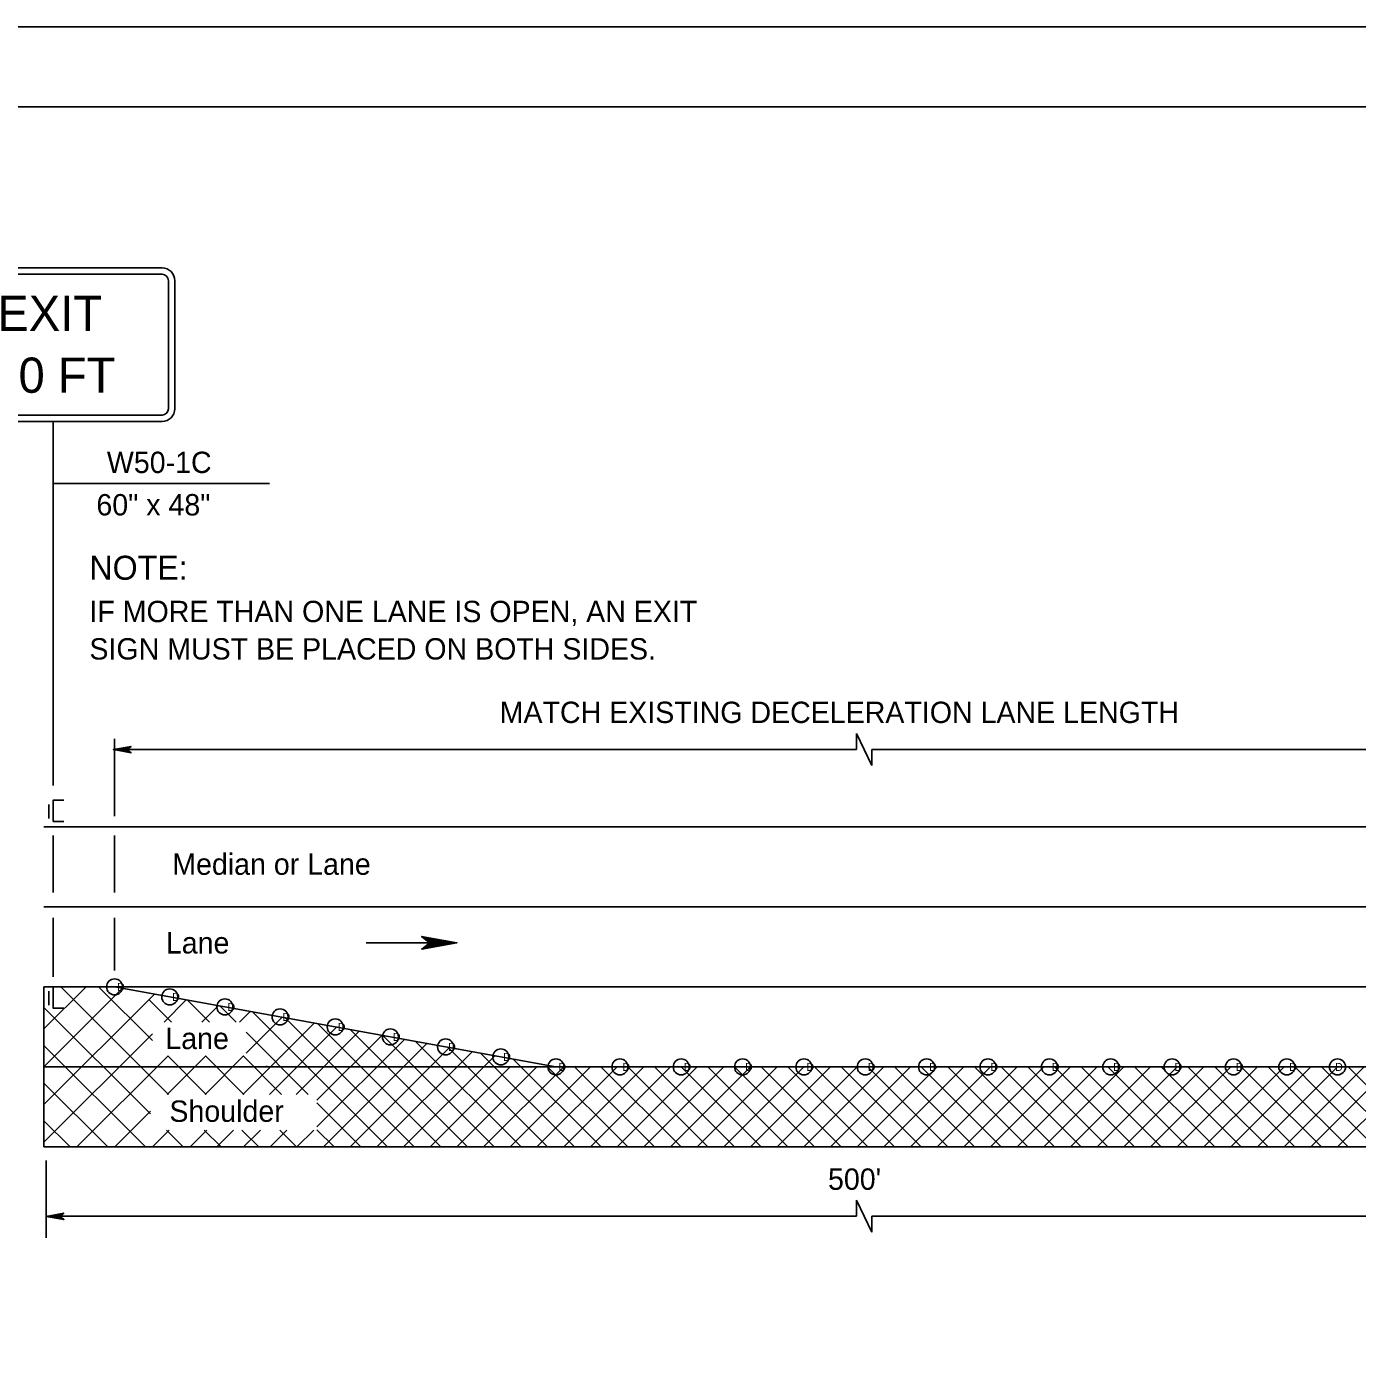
# Model space of a CAD drawing. Extents: x 499945 to 500993, y 499985 to 500645.
# Drawn here: x 500074.2 to 500323.4, y 500394.5 to 500645 of the extents above; entities that cross this region are included whole.
import ezdxf

# ---------------------------------------------------------------- set-up
doc = ezdxf.new("R2010")
doc.units = 0
for name, color, linetype in [('1', 7, 'Continuous'), ('24', 7, 'Continuous'), ('41', 7, 'Continuous'), ('5', 7, 'Continuous'), ('56', 7, 'Continuous'), ('60', 7, 'Continuous')]:
    doc.layers.add(name, color=color, linetype=linetype)

msp = doc.modelspace()

# ---------------------------------------------------------------- linework, layer by layer
at = {"layer": '1'}
for p, q in [((500993, 500645), (499944.83, 500645)), ((500990, 500630), (500000, 500630)), ((500079.19, 500502.86), (500079.19, 500571.06)), ((500090.68, 500497.13), (500090.68, 500511.63)), ((500229.62, 500509.63), (500229.62, 500512.63)), ((500229.62, 500512.63), (500231.06, 500509.63)), ((500231.06, 500509.63), (500232.5, 500506.63)), ((500232.5, 500506.63), (500232.5, 500509.63)), ((500077.46, 500495.15), (500813.85, 500495.15)), ((500079.19, 500482.83), (500079.19, 500493.52)), ((500090.68, 500482.83), (500090.68, 500493.52)), ((500077.46, 500480.16), (500813.85, 500480.16)), ((500079.19, 500467.02), (500079.19, 500478.09)), ((500090.68, 500468.24), (500090.68, 500478.09)), ((500077.46, 500457.28), (500085.35, 500465.17)), ((500077.46, 500465.17), (500090.68, 500465.17)), ((500077.46, 500465.17), (500077.46, 500435.19)), ((500077.46, 500465.17), (500813.85, 500465.17)), ((500077.46, 500450.21), (500092.15, 500464.9)), ((500077.46, 500443.15), (500098.13, 500463.82)), ((500100.77, 500445.04), (500080.64, 500465.17)), ((500097.76, 500455.12), (500087.7, 500465.17)), ((500090.68, 500465.17), (500090.68, 500465.17)), ((500090.68, 500465.17), (500090.68, 500465.17)), ((500101.01, 500463.29), (500101.01, 500463.29)), ((500101.01, 500463.29), (500101.01, 500463.29)), ((500097.38, 500441.37), (500077.46, 500461.28)), ((500101.37, 500458.57), (500097.12, 500462.82)), ((500099.95, 500458.57), (500104.11, 500462.73)), ((500108.44, 500458.57), (500104.31, 500462.7)), ((500107.01, 500458.57), (500110.09, 500461.65)), ((500113.43, 500458.57), (500110.41, 500461.59)), ((500111.34, 500461.42), (500111.34, 500461.42)), ((500111.34, 500461.42), (500111.34, 500461.42)), ((500114.08, 500458.57), (500116.07, 500460.56)), ((500114.68, 500445.04), (500128.04, 500458.39)), ((500115.32, 500452.74), (500122.06, 500459.48)), ((500141.81, 500435.19), (500116.51, 500460.48)), ((500121.68, 500459.55), (500121.68, 500459.55)), ((500121.68, 500459.55), (500121.68, 500459.55)), ((500146.8, 500435.19), (500122.62, 500459.38)), ((500151.8, 500435.19), (500128.72, 500458.27)), ((500077.46, 500436.08), (500097.76, 500456.38)), ((500126.96, 500445.04), (500115.32, 500456.68)), ((500119.68, 500445.04), (500132.27, 500457.63)), ((500124.68, 500445.04), (500136.5, 500456.86)), ((500128.58, 500443.95), (500140.73, 500456.09)), ((500132.01, 500457.67), (500132.01, 500457.67)), ((500132.01, 500457.67), (500132.01, 500457.67)), ((500156.79, 500435.19), (500134.82, 500457.16)), ((500161.79, 500435.19), (500140.92, 500456.06)), ((500142.34, 500455.8), (500142.34, 500455.8)), ((500142.34, 500455.8), (500142.34, 500455.8)), ((500096.48, 500435.19), (500077.46, 500454.22)), ((500128.58, 500438.96), (500144.95, 500455.33)), ((500129.81, 500435.19), (500149.18, 500454.56)), ((500134.81, 500435.19), (500153.41, 500453.79)), ((500166.79, 500435.19), (500147.03, 500454.95)), ((500152.68, 500453.93), (500152.68, 500453.93)), ((500152.68, 500453.93), (500152.68, 500453.93)), ((500171.78, 500435.19), (500153.13, 500453.84)), ((500083.64, 500435.19), (500100.69, 500452.25)), ((500100.55, 500445.04), (500107.76, 500452.25)), ((500107.83, 500445.04), (500100.63, 500452.25)), ((500107.62, 500445.04), (500114.82, 500452.25)), ((500114.9, 500445.04), (500107.69, 500452.25)), ((500121.96, 500445.04), (500114.76, 500452.25)), ((500139.81, 500435.19), (500157.64, 500453.03)), ((500144.8, 500435.19), (500161.87, 500452.26)), ((500176.78, 500435.19), (500159.23, 500452.74)), ((500163.01, 500452.05), (500163.01, 500452.05)), ((500163.01, 500452.05), (500163.01, 500452.05)), ((500181.78, 500435.19), (500165.33, 500451.63)), ((500077.46, 500450.18), (500400.48, 500450.18)), ((500149.8, 500435.19), (500164.79, 500450.18)), ((500154.8, 500435.19), (500169.78, 500450.18)), ((500159.79, 500435.19), (500174.78, 500450.18)), ((500164.79, 500435.19), (500179.78, 500450.18)), ((500169.78, 500435.19), (500184.77, 500450.18)), ((500186.77, 500435.19), (500171.78, 500450.18)), ((500173.34, 500450.18), (500173.34, 500450.18)), ((500173.34, 500450.18), (500173.34, 500450.18)), ((500174.78, 500435.19), (500189.77, 500450.18)), ((500191.77, 500435.19), (500176.78, 500450.18)), ((500179.78, 500435.19), (500194.77, 500450.18)), ((500196.76, 500435.19), (500181.77, 500450.18)), ((500184.77, 500435.19), (500199.76, 500450.18)), ((500201.76, 500435.19), (500186.77, 500450.18)), ((500189.77, 500435.19), (500204.76, 500450.18)), ((500206.76, 500435.19), (500191.77, 500450.18)), ((500194.77, 500435.19), (500209.75, 500450.18)), ((500211.75, 500435.19), (500196.77, 500450.18)), ((500199.76, 500435.19), (500214.75, 500450.18)), ((500216.75, 500435.19), (500201.76, 500450.18)), ((500204.76, 500435.19), (500219.75, 500450.18)), ((500221.74, 500435.19), (500206.76, 500450.18)), ((500209.75, 500435.19), (500224.74, 500450.18)), ((500226.74, 500435.19), (500211.75, 500450.18)), ((500214.75, 500435.19), (500229.74, 500450.18)), ((500231.74, 500435.19), (500216.75, 500450.18)), ((500219.75, 500435.19), (500234.73, 500450.18)), ((500236.73, 500435.19), (500221.74, 500450.18)), ((500224.74, 500435.19), (500239.73, 500450.18)), ((500241.73, 500435.19), (500226.74, 500450.18)), ((500229.74, 500435.19), (500244.73, 500450.18)), ((500246.73, 500435.19), (500231.74, 500450.18)), ((500234.73, 500435.19), (500249.72, 500450.18)), ((500251.72, 500435.19), (500236.73, 500450.18)), ((500239.73, 500435.19), (500254.72, 500450.18)), ((500256.72, 500435.19), (500241.73, 500450.18)), ((500244.73, 500435.19), (500259.72, 500450.18)), ((500261.71, 500435.19), (500246.73, 500450.18)), ((500249.72, 500435.19), (500264.71, 500450.18)), ((500266.71, 500435.19), (500251.72, 500450.18)), ((500254.72, 500435.19), (500269.71, 500450.18)), ((500271.71, 500435.19), (500256.72, 500450.18)), ((500259.72, 500435.19), (500274.7, 500450.18)), ((500276.7, 500435.19), (500261.71, 500450.18)), ((500264.71, 500435.19), (500279.7, 500450.18)), ((500281.7, 500435.19), (500266.71, 500450.18)), ((500269.71, 500435.19), (500284.7, 500450.18)), ((500286.7, 500435.19), (500271.71, 500450.18)), ((500274.7, 500435.19), (500289.69, 500450.18)), ((500291.69, 500435.19), (500276.7, 500450.18)), ((500279.7, 500435.19), (500294.69, 500450.18)), ((500296.69, 500435.19), (500281.7, 500450.18)), ((500284.7, 500435.19), (500299.69, 500450.18)), ((500301.68, 500435.19), (500286.7, 500450.18)), ((500289.69, 500435.19), (500304.68, 500450.18)), ((500299.18, 500442.69), (500291.69, 500450.18)), ((500300.98, 500445.89), (500296.69, 500450.18)), ((500305.61, 500446.26), (500301.68, 500450.18)), ((500305.76, 500446.26), (500309.68, 500450.18)), ((500310.6, 500446.26), (500306.68, 500450.18)), ((500310.75, 500446.26), (500314.67, 500450.18)), ((500315.6, 500446.26), (500311.68, 500450.18)), ((500315.6, 500446.26), (500311.68, 500450.18)), ((500315.75, 500446.26), (500319.67, 500450.18)), ((500320.59, 500446.26), (500316.67, 500450.18)), ((500320.75, 500446.26), (500324.67, 500450.18)), ((500325.59, 500446.26), (500321.67, 500450.18)), ((500089.42, 500435.19), (500077.46, 500447.15)), ((500294.69, 500435.19), (500305.76, 500446.26)), ((500299.69, 500435.19), (500310.75, 500446.26)), ((500311.68, 500435.19), (500300.98, 500445.89)), ((500304.68, 500435.19), (500315.75, 500446.26)), ((500316.67, 500435.19), (500305.61, 500446.26)), ((500309.68, 500435.19), (500320.74, 500446.26)), ((500321.67, 500435.19), (500310.6, 500446.26)), ((500314.67, 500435.19), (500325.74, 500446.26)), ((500326.67, 500435.19), (500315.6, 500446.26)), ((500319.67, 500435.19), (500330.24, 500445.76)), ((500331.66, 500435.19), (500320.59, 500446.26)), ((500136.81, 500435.19), (500128.58, 500443.42)), ((500090.7, 500435.19), (500097.38, 500441.87)), ((500306.68, 500435.19), (500299.18, 500442.69)), ((500082.35, 500435.19), (500077.46, 500440.09)), ((500097.77, 500435.19), (500100.92, 500438.34)), ((500103.55, 500435.19), (500100.4, 500438.34)), ((500104.83, 500435.19), (500107.98, 500438.34)), ((500110.62, 500435.19), (500107.47, 500438.34)), ((500109.83, 500435.19), (500112.98, 500438.34)), ((500117.68, 500435.19), (500114.53, 500438.34)), ((500114.83, 500435.19), (500117.98, 500438.34)), ((500119.82, 500435.19), (500122.97, 500438.34)), ((500124.75, 500435.19), (500121.6, 500438.34)), ((500124.82, 500435.19), (500127.97, 500438.34)), ((500131.81, 500435.19), (500128.58, 500438.42)), ((500077.46, 500435.19), (500431.64, 500435.19)), ((500077.88, 500418.14), (500077.88, 500432.64)), ((500229.62, 500422.2), (500229.62, 500425.19)), ((500229.62, 500425.19), (500231.06, 500422.2)), ((500231.06, 500422.2), (500232.5, 500419.2)), ((500232.5, 500419.2), (500232.5, 500422.2))]:
    msp.add_line(p, q, dxfattribs=at)
at = {"layer": '24'}
msp.add_line((500137.82, 500473.42), (500149.74, 500473.42), dxfattribs=at)
for points in [[(500090.46, 500509.62), (500093.78, 500509.03), (500092.99, 500509.62), (500093.77, 500510.2), (500090.46, 500509.62), (500090.68, 500509.63), (500093.69, 500509.08), (500092.93, 500509.63), (500093.63, 500510.16), (500090.8, 500509.64), (500090.91, 500509.62), (500093.49, 500509.16), (500092.91, 500509.63), (500093.5, 500510.08), (500090.96, 500509.62), (500091.07, 500509.64), (500093.32, 500509.23), (500092.89, 500509.62), (500093.33, 500510.03), (500091.39, 500509.64), (500091.58, 500509.64), (500093.16, 500509.32), (500092.85, 500509.61), (500093.18, 500509.94), (500091.61, 500509.62), (500091.79, 500509.61), (500092.98, 500509.41), (500092.75, 500509.64), (500093, 500509.87), (500091.95, 500509.62), (500092.12, 500509.61), (500092.83, 500509.47), (500092.72, 500509.63), (500092.91, 500509.81), (500092.21, 500509.62), (500092.67, 500509.51), (500092.61, 500509.64), (500092.81, 500509.77), (500092.32, 500509.64), (500092.63, 500509.56), (500092.5, 500509.66), (500092.65, 500509.72), (500092.5, 500509.63), (500092.58, 500509.61)], [(500154.8, 500473.42), (500148.16, 500474.6), (500149.74, 500473.42), (500148.19, 500472.26), (500154.8, 500473.42), (500154.36, 500473.41), (500148.34, 500474.51), (500149.87, 500473.41), (500148.46, 500472.36), (500154.12, 500473.39), (500153.9, 500473.42), (500148.75, 500474.34), (500149.9, 500473.41), (500148.71, 500472.5), (500153.8, 500473.42), (500153.58, 500473.39), (500149.07, 500474.2), (500149.95, 500473.42), (500149.06, 500472.61), (500152.94, 500473.39), (500152.56, 500473.39), (500149.41, 500474.03), (500150.02, 500473.44), (500149.36, 500472.78), (500152.5, 500473.42), (500152.14, 500473.44), (500149.77, 500473.85), (500150.23, 500473.39), (500149.73, 500472.93), (500151.82, 500473.42), (500151.48, 500473.45), (500150.06, 500473.73), (500150.29, 500473.41), (500149.9, 500473.05), (500151.31, 500473.42), (500150.38, 500473.64), (500150.51, 500473.39), (500150.1, 500473.13), (500151.07, 500473.39), (500150.46, 500473.54), (500150.72, 500473.34), (500150.43, 500473.22), (500150.72, 500473.41), (500150.56, 500473.44)], [(500077.85, 500422.19), (500081.18, 500421.6), (500080.38, 500422.19), (500081.16, 500422.77), (500077.85, 500422.19), (500078.08, 500422.2), (500081.09, 500421.65), (500080.32, 500422.2), (500081.03, 500422.72), (500078.19, 500422.21), (500078.31, 500422.19), (500080.88, 500421.73), (500080.31, 500422.2), (500080.9, 500422.65), (500078.36, 500422.19), (500078.47, 500422.21), (500080.72, 500421.8), (500080.28, 500422.19), (500080.73, 500422.6), (500078.79, 500422.21), (500078.98, 500422.21), (500080.55, 500421.88), (500080.25, 500422.18), (500080.58, 500422.51), (500079.01, 500422.19), (500079.19, 500422.18), (500080.37, 500421.98), (500080.14, 500422.21), (500080.39, 500422.43), (500079.35, 500422.19), (500079.52, 500422.17), (500080.23, 500422.04), (500080.11, 500422.2), (500080.31, 500422.37), (500079.6, 500422.19), (500080.07, 500422.08), (500080, 500422.21), (500080.2, 500422.33), (500079.72, 500422.21), (500080.02, 500422.13), (500079.9, 500422.23), (500080.04, 500422.29), (500079.9, 500422.2), (500079.97, 500422.18)]]:
    msp.add_lwpolyline(points, dxfattribs=at)
at = {"layer": '41'}
msp.add_lwpolyline([(499944.83, 500645), (500993, 500645), (500993, 499985), (499944.83, 499985)], close=True, dxfattribs=at)
at = {"layer": '5'}
for p, q in [((500079.19, 500559.44), (500119.7, 500559.44)), ((500090.68, 500509.63), (500229.62, 500509.63)), ((500232.5, 500509.63), (500382.92, 500509.63)), ((500173.34, 500450.18), (500090.68, 500465.17)), ((500119.16, 500450.41), (500119.16, 500450.18)), ((500079.32, 500422.2), (500229.62, 500422.2)), ((500232.5, 500422.2), (500382.92, 500422.2))]:
    msp.add_line(p, q, dxfattribs=at)
at = {"layer": '56'}
for p, q in [((500058.8, 500599.84), (500099.57, 500599.84)), ((500058.8, 500598.64), (500099.57, 500598.64)), ((500100.77, 500573.46), (500100.77, 500597.44)), ((500101.97, 500573.46), (500101.97, 500597.44)), ((500058.8, 500572.26), (500099.57, 500572.26)), ((500058.8, 500571.06), (500099.57, 500571.06)), ((500078.39, 500499.35), (500078.39, 500496.7)), ((500078.39, 500464.38), (500078.39, 500461.73))]:
    msp.add_line(p, q, dxfattribs=at)
for points in [[(500081.19, 500500.14), (500079.19, 500500.14), (500079.19, 500498.14), (500079.19, 500496.15), (500081.19, 500496.15)], [(500081.19, 500465.17), (500079.19, 500465.17), (500079.19, 500463.17), (500079.19, 500461.17), (500081.19, 500461.17)], [(500090.68, 500465.17), (500090.68, 500465.17), (500090.68, 500465.17), (500090.68, 500465.17), (500090.68, 500465.17)], [(500090.68, 500465.17), (500090.68, 500465.17), (500090.68, 500465.17), (500090.68, 500465.17), (500090.68, 500465.17)], [(500101.01, 500463.29), (500101.01, 500463.29), (500101.01, 500463.29), (500101.01, 500463.29), (500101.01, 500463.29)], [(500111.35, 500461.42), (500111.35, 500461.42), (500111.35, 500461.42), (500111.35, 500461.42), (500111.35, 500461.42)], [(500121.68, 500459.55), (500121.68, 500459.55), (500121.68, 500459.55), (500121.68, 500459.55), (500121.68, 500459.55)], [(500132.01, 500457.67), (500132.01, 500457.67), (500132.01, 500457.67), (500132.01, 500457.67), (500132.01, 500457.67)], [(500142.34, 500455.8), (500142.34, 500455.8), (500142.34, 500455.8), (500142.34, 500455.8), (500142.34, 500455.8)], [(500152.68, 500453.93), (500152.68, 500453.93), (500152.68, 500453.93), (500152.68, 500453.93), (500152.68, 500453.93)], [(500163.01, 500452.05), (500163.01, 500452.05), (500163.01, 500452.05), (500163.01, 500452.05), (500163.01, 500452.05)], [(500173.34, 500450.18), (500173.34, 500450.18), (500173.34, 500450.18), (500173.34, 500450.18), (500173.34, 500450.18)], [(500173.34, 500450.18), (500173.34, 500450.18), (500173.34, 500450.18), (500173.34, 500450.18), (500173.34, 500450.18)]]:
    msp.add_lwpolyline(points, dxfattribs=at)
for centre in [(500090.68, 500465.17), (500101.01, 500463.29), (500111.34, 500461.42), (500121.68, 500459.55), (500132.01, 500457.67), (500142.34, 500455.8), (500152.68, 500453.93), (500163.01, 500452.05), (500173.34, 500450.18), (500185.31, 500450.18), (500196.79, 500450.18), (500208.28, 500450.18), (500219.77, 500450.18), (500231.26, 500450.18), (500242.75, 500450.18), (500254.24, 500450.18), (500265.74, 500450.18), (500277.23, 500450.18), (500288.72, 500450.18), (500300.21, 500450.18), (500310.2, 500450.18), (500319.69, 500450.18)]:
    msp.add_circle(centre, 1.5, dxfattribs=at)
for centre, radius, start, end in [((500099.57, 500597.44), 2.4, 0, 90), ((500099.57, 500597.44), 1.2, 0, 90), ((500099.57, 500573.46), 2.4, 270, 0), ((500099.57, 500573.46), 1.2, 270, 0)]:
    msp.add_arc(centre, radius, start, end, dxfattribs=at)
at = {"layer": '60'}
msp.add_line((500079.19, 500571.06), (500079.19, 500571.06), dxfattribs=at)
for centre in [(500090.68, 500465.17), (500101.01, 500463.29), (500111.34, 500461.42), (500121.68, 500459.55), (500132.01, 500457.67), (500142.34, 500455.8), (500152.68, 500453.93), (500163.01, 500452.05), (500173.34, 500450.18), (500185.31, 500450.18), (500196.79, 500450.18), (500208.28, 500450.18), (500219.77, 500450.18), (500231.26, 500450.18), (500242.75, 500450.18), (500254.24, 500450.18), (500265.74, 500450.18), (500277.23, 500450.18), (500288.72, 500450.18), (500300.21, 500450.18), (500310.2, 500450.18), (500319.69, 500450.18)]:
    msp.add_circle(centre, 1.5, dxfattribs=at)

# ---------------------------------------------------------------- texts
at = {"layer": '1'}
for s, height, p in [('EXIT', 6.6, (500068.73, 500588.04)), ('500 FT', 6.6, (500062.88, 500576.44)), ('MATCH EXISTING DECELERATION LANE LENGTH', 4, (500162.8, 500514.59)), ("500'", 4, (500224.28, 500427.16))]:
    msp.add_text(s, height=height, dxfattribs=at).set_placement(p)
at = {"layer": '5'}
for s, height, p in [('W50-1C', 4, (500089.24, 500561.41)), ('60" x 48"', 4, (500087.28, 500553.47)), ('NOTE:', 4.5, (500085.97, 500541.42)), ('IF MORE THAN ONE LANE IS OPEN, AN EXIT ', 4, (500085.97, 500533.48)), ('SIGN MUST BE PLACED ON BOTH SIDES.', 4, (500085.97, 500526.48)), ('Median or Lane', 4, (500101.48, 500486.16)), ('Lane', 4, (500100.29, 500471.42)), ('Lane', 4, (500100.19, 500453.51)), ('Shoulder', 4, (500100.95, 500439.89))]:
    msp.add_text(s, height=height, dxfattribs=at).set_placement(p)
at = {"layer": '56'}
for p in [(500091.14, 500464.42), (500101.47, 500462.55), (500111.81, 500460.67), (500122.14, 500458.8), (500132.47, 500456.92), (500142.8, 500455.05), (500153.14, 500453.18), (500163.47, 500451.3), (500173.8, 500449.43), (500185.77, 500449.43), (500197.25, 500449.43), (500208.74, 500449.43), (500220.23, 500449.43), (500231.72, 500449.43), (500243.21, 500449.43), (500254.7, 500449.43), (500266.2, 500449.43), (500277.69, 500449.43), (500289.18, 500449.43), (500300.67, 500449.43), (500310.66, 500449.43), (500319.23, 500449.43)]:
    msp.add_text('D', height=1.5, dxfattribs=at).set_placement(p)

doc.saveas('drawing.dxf')
